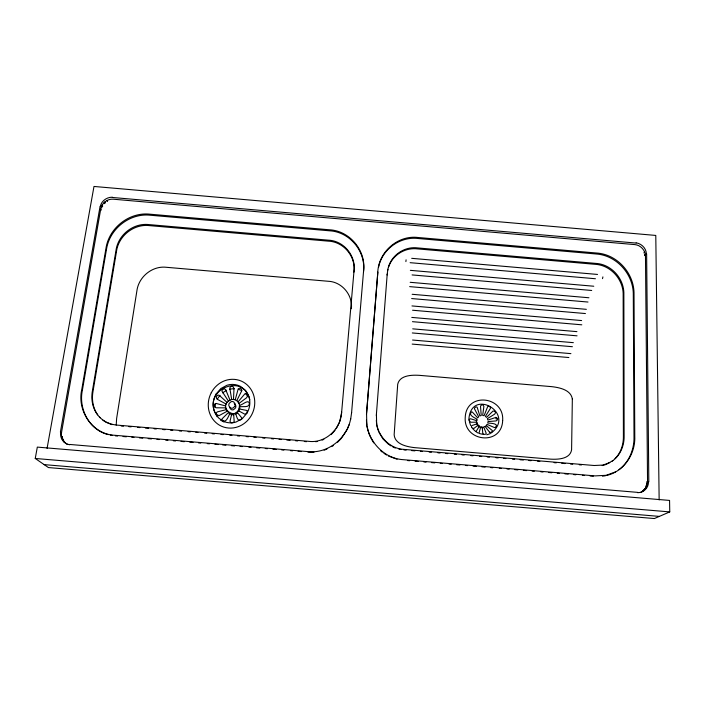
<?xml version="1.0" encoding="UTF-8"?>
<svg xmlns="http://www.w3.org/2000/svg" width="705" height="705" viewBox="0 0 705 705"><rect width="100%" height="100%" fill="white"/><g stroke="black" fill="none" stroke-linecap="round" stroke-linejoin="round"><path stroke-width="1.06" d="M376.435 414.884L376.664 424.736M363.507 271.725C366.071 251.614 349.795 231.742 329.438 230.799L150.315 215.228C129.632 212.91 109.407 228.984 106.464 249.491L82.379 390.235C78.334 408.794 89.288 430.173 108.411 434.624M640.678 492.425C645.119 490.803 647.754 485.965 647.551 481.356L645.48 256.382C645.577 250.566 640.774 245.164 634.976 244.617L113.144 199.189C107.319 198.704 101.59 203.216 100.736 209.015L61.635 431.839C60.7 436.28 62.41 441.356 66.367 443.789M648.812 481.832L646.626 253.835M353.919 272.13C356.14 256.84 343.74 241.639 328.213 241.136L149.557 225.626C133.835 223.652 118.431 235.946 116.457 251.588L93.007 391.407C91.571 399.453 92.866 408.142 97.722 414.848M351.354 308.719C353.011 295.104 341.899 281.736 328.116 281.26L166.6 267.31C152.289 265.512 138.488 276.95 136.849 291.13L116.625 418.506L116.219 425.08M239.832 406.309C239.365 402.987 237.065 399.664 233.478 399.427L234.007 388.429L232.932 386.56A2.009 1.868 7.4 0 0 231.24 386.419L230.306 387.063A2.23 2.071 7.4 0 0 229.883 388.64L231.689 399.524C214.487 406.283 238.766 424.005 239.453 405.208C241.912 405.675 248.592 398.457 249.429 403.542C249.253 408.362 242.264 405.772 239.471 407.067M376.311 415.483L387.212 274.095M366.468 414.381L377.748 272.958C378.118 252.372 397.594 234.835 418.18 237.514L596.686 253.033C617.404 254.355 634.438 273.593 634.015 294.214L634.773 436.571C635.513 454.011 623.828 471.663 606.388 475.505M377.862 272.051L366.565 413.773L366.812 425.018M351.557 413.112L363.595 270.808C366.159 250.654 349.839 230.746 329.446 229.795L149.909 214.188C129.174 211.87 108.905 227.971 105.944 248.521L81.771 389.565C76.819 410.751 92.443 434.5 114.862 435.293L307.882 451.614C327.966 453.879 346.992 438.307 350.693 418.814M406.08 259.819L405.886 261.599M387.071 275.003L387.891 269.31M60.392 432.103L100.092 206.301M350.632 419.404L351.619 412.504M341.643 411.923C341.097 428.631 325.666 443.568 308.649 441.33L117.418 425.141C110.764 424.621 104.234 421.978 99.564 417.122M602.907 276.889L602.511 278.642M476.36 421.564L476.606 420.092M47.076 448.389L93.985 186.455L655.782 235.435L659.149 499.933M35.25 458.47L37.321 447.102L669.565 500.427L669.75 511.9L654.39 518.545L48.425 467.565L35.25 458.47L669.75 511.9M231.813 413.676L229.98 421.361L230.852 422.648A2.036 1.295 -7.4 0 0 232.527 422.718L233.54 422.251A2.256 1.436 -7.4 0 0 234.157 421.141L233.611 413.571M239.85 408.16L238.528 411.641M235.214 399.805L238.211 388.825L240.035 388.085L241.41 389.081A2.256 2.009 51 0 1 241.762 390.755L236.774 400.643M646.952 485.604L646.159 486.036L646.37 485.296M387.75 270.218C389.777 256.32 403.78 246.036 417.642 247.922L595.69 263.388C611.473 264.172 624.445 278.88 623.854 294.567L624.136 435.937C624.348 445.569 620.321 455.536 612.204 461.096M339.748 421.608L341.608 412.531L353.989 271.222C356.201 255.897 343.776 240.661 328.213 240.158L149.143 224.613C133.386 222.63 117.947 234.95 115.955 250.627L92.434 390.746C90.61 400.299 93.051 410.803 100.128 417.721M378.576 267.239C381.978 249.42 399.946 236.281 417.968 238.493L596.06 253.976C616.743 255.298 633.725 274.501 633.301 295.069L634.015 437.118C634.227 449.499 629.072 462.172 618.99 469.689M347.556 428.552L349.204 424.586M339.369 422.524L336.25 428.693M388.711 266.763C392.606 254.99 405.19 247.314 417.439 248.883L595.064 264.305C610.821 265.089 623.749 279.77 623.167 295.421L623.405 436.483C623.511 444.591 620.849 452.892 615.016 458.682M645.604 487.455L646.229 487.366M211.244 392.764C214.496 386.507 220.401 381.608 227.283 379.942A21.538 20.515 -19.4 0 1 241.436 381.141C247.719 383.908 252.39 389.768 254.012 396.404A27.548 26.235 -20.4 0 1 251.923 414.32C248.742 420.7 242.793 425.705 235.849 427.433A21.599 20.604 -20.5 0 1 221.485 426.225C215.14 423.397 210.469 417.404 208.918 410.671A27.521 26.261 -19.5 0 1 211.253 392.764M347.142 429.548L341.273 438.457L337.572 442.255M230.077 413.297C228.473 415.501 226.349 424.058 222.278 420.092A2.282 1.569 16.6 0 1 222.093 418.814L228.508 412.451M644.784 489.526L643.991 489.949L646.053 487.693M216.127 393.972L220.85 388.534L227.063 385.212A17.043 16.241 -19.5 0 1 240.379 386.34L245.64 390.649L248.944 396.765A21.635 20.612 -20.3 0 1 247.006 413.095L242.308 418.62L236.06 422.022A17.087 16.294 -20.4 0 1 222.595 420.885L218.876 418.197L215.959 414.593M335.06 430.262L331.13 434.632M643.876 252.901L644.608 251.958M644.573 255.254L645.304 254.311M644.626 255.589L645.357 254.655M219.986 395.311L217.889 398.21A21.273 20.322 -20 0 0 217.316 399.259M485.674 426.384L486.6 425.256M238.052 401.885L244.899 393.813L246.248 393.804L247.006 394.571A2.353 1.903 81.9 0 1 247.358 396.333L246.627 397.743L238.969 403.436M643.744 490.222L642.687 491.226M222.542 392.852L226.499 390.403M491.27 432.976C516.65 413.368 470.253 386.551 468.816 420.206M235.743 414.055L237.285 413.033M612.909 460.603L606.582 464.198M331.623 446.591L333.421 445.525M646.749 481.806L647.551 481.356M227.23 411.2L218.947 415.703L216.638 414.408A2.379 1.798 41.1 0 1 216.373 412.839L217.307 411.905L226.323 409.64M646.732 482.987L647.525 482.546M646.697 483.383L647.498 482.943M646.652 483.771L647.454 483.33M646.6 484.159L647.401 483.718M646.538 484.538L647.331 484.106M646.459 484.925L647.252 484.485M646.265 485.674L647.067 485.234M646.036 486.397L646.697 486.327M645.754 487.111L646.547 486.679M645.075 488.45L645.665 488.336M644.449 489.376L645.463 488.644M644.229 489.667L645.022 489.244M643.233 490.742L644.537 489.799M642.405 491.447L643.753 490.565M615.5 471.909L606.124 475.32L595.099 475.893L403.269 459.678C383.079 458.523 366.935 439.99 366.45 420.154M609.799 462.586L602.881 465.088L594.183 465.503L404.132 449.411C389.028 448.75 376.743 435.064 376.355 420.198M324.124 450.222L326.997 449.006M322.088 440.114L323.859 439.365M486.794 434.782L490.468 433.531M602.193 465.573L605.745 464.577M602.44 476.166L605.428 475.778M315.637 441.709L317.523 441.471M234.016 414.637L232.227 414.743L228.94 413.518M481.691 427.768L483.137 427.679M231.689 399.524L233.478 399.427M225.847 407.86L216.232 407.79C213.8 407.746 213.571 403.093 216.241 403.48L225.829 406.001M307.935 452.134L314.016 452.213M412.169 344.093L568.873 357.532M121.234 426.005L123.428 426.19M128.909 426.657L131.095 426.842M137.678 427.397L139.872 427.582M145.353 428.05L148.64 428.323M154.122 428.79L156.316 428.975M162.89 429.53L165.085 429.715M170.566 430.182L172.76 430.367M179.334 430.922L181.529 431.107M188.103 431.663L190.297 431.848M195.778 432.315L197.973 432.5M204.547 433.055L206.741 433.24M212.223 433.707L214.417 433.892M220.991 434.447L223.185 434.632M229.768 435.188L231.954 435.373M237.435 435.84L239.63 436.025M246.212 436.58L248.398 436.765M253.879 437.232L256.074 437.417M262.657 437.972L264.842 438.157M271.425 438.713L273.619 438.907M279.101 439.365L281.286 439.55M286.768 440.017L290.063 440.29M295.545 440.757L297.73 440.942M304.313 441.497L306.508 441.683M403.939 449.931L406.133 450.116M411.614 450.583L414.901 450.856M420.383 451.323L422.568 451.508M429.142 452.064L431.337 452.249M437.911 452.813L440.105 452.998M445.586 453.456L447.772 453.641M454.355 454.196L456.54 454.381M462.022 454.848L464.216 455.033M470.79 455.589L472.985 455.774M479.559 456.329L481.744 456.523M487.226 456.981L489.42 457.166M495.994 457.721L498.188 457.906M503.67 458.373L505.855 458.558M512.429 459.114L514.624 459.299M520.105 459.766L523.392 460.039M528.873 460.506L531.059 460.691M537.633 461.246L539.827 461.431M554.077 462.639L556.271 462.824M561.744 463.291L565.031 463.564M570.512 464.031L572.707 464.216M579.281 464.771L581.475 464.956M115.391 435.857L117.576 436.043M123.049 436.501L126.327 436.783M131.8 437.241L133.985 437.426M139.458 437.893L142.745 438.166M148.209 438.633L151.496 438.907M156.959 439.374L159.154 439.559M165.719 440.114L167.905 440.299M173.368 440.757L175.563 440.942M181.026 441.4L184.313 441.683M189.786 442.141L193.064 442.423M198.537 442.881L200.722 443.066M207.288 443.621L209.473 443.806M214.946 444.273L218.224 444.547M222.604 444.917L225.882 445.199M231.355 445.657L234.633 445.939M240.105 446.397L242.291 446.582M248.856 447.137L251.042 447.322M256.514 447.781L259.801 448.063M265.265 448.521L267.459 448.706M272.923 449.173L276.21 449.446M281.674 449.913L283.868 450.098M290.434 450.654L292.619 450.839M298.083 451.297L301.37 451.579M407.455 460.541L409.64 460.726M415.104 461.193L418.391 461.467M423.855 461.934L426.04 462.119M431.513 462.577L434.791 462.85M440.255 463.317L442.44 463.502M449.006 464.057L451.191 464.242M456.655 464.701L459.942 464.983M465.406 465.441L467.591 465.626M473.064 466.093L476.342 466.366M481.806 466.825L485.084 467.107M490.557 467.565L492.742 467.75M499.307 468.305L501.493 468.49M506.957 468.957L509.142 469.142M514.615 469.601L517.893 469.883M523.357 470.341L526.644 470.614M532.108 471.081L534.293 471.266M540.858 471.821L543.044 472.006M548.508 472.465L551.786 472.747M557.258 473.205L559.444 473.39M564.908 473.857L568.195 474.13M573.659 474.588L575.844 474.773M582.409 475.329L584.595 475.514M590.059 475.981L593.337 476.254M69.821 444.458L637.637 492.372M44.168 464.621L659.351 516.395M112.342 197.471L636.121 243.075M411.702 258.33L597.523 274.439M410.134 262.683L595.425 278.739M410.363 270.35L593.777 286.23M412.09 274.924L591.698 290.469M410.169 282.308L588.939 297.766M409.675 286.627L587.996 302.04M412.152 294.293L586.357 309.328M411.658 298.559L585.432 313.549M411.967 305.935L581.625 320.555M412.566 310.235L581.81 324.811M411.782 317.417L576.928 331.632M412.46 321.674L577.06 335.827M412.716 328.847L573.35 342.656M412.31 332.954L572.398 346.71M412.566 340.039L570.909 353.628M398.951 449.156L400.942 449.464M110.385 435.073L112.386 435.39M239.03 408.9L247.085 410.504L247.155 412.795L245.058 414.329L238.149 410.566M479.426 433.557L483.295 434.412M397.074 459.237L388.393 456.012M112.051 424.674L105.997 422.26L102.904 420.206M392.72 446.864L395.32 448.063M67.654 444.485L66.684 443.983M480.255 427.45L477.831 425.767L476.492 423.07M226.279 404.168L217.316 399.268C215.034 398.052 217.131 393.716 219.396 395.443L227.169 402.511M220.586 420.171L223.943 422.022M389.424 444.917L391.046 445.948M383.934 453.333L386.569 455.016M234.236 403.568L235.743 405.507A3.736 3.56 -20.3 0 1 235.435 408.054L233.496 409.711A3.005 2.864 -20.3 0 1 231.064 409.508L229.557 407.56M63.053 440.413L64.569 442.167M63.256 440.722L64.12 441.577M63.679 441.33L64.807 442.449M62.366 439.083L63.027 439.638L62.754 438.933M62.525 439.426L63.186 439.973M62.692 439.761L63.714 440.96M61.969 438.017L62.63 438.572M62.225 438.73L62.886 439.286M61.758 437.285L62.428 437.84L62.199 436.712M61.855 437.655L62.525 438.21M61.599 436.536L62.26 437.091M61.67 436.906L62.34 437.47M388.614 444.406L383.035 439.03L378.955 432.315M380.656 450.742L382.26 452.099M472.121 427.988L473.813 428.508L478.36 424.93L479.479 425.943L476.289 431.143A1.833 1.119 29 0 0 476.712 432.183L477.902 432.949A1.657 1.005 29 0 0 479.074 432.932L480.801 426.631L482.238 426.939L482.758 433.205L483.797 434.254A1.674 1.084 5.9 0 0 485.19 434.315L485.904 433.936A1.807 1.163 5.9 0 0 486.106 433.029L483.683 426.851L485.049 426.384L489.543 432.2M472.888 428.94L475.884 431.68M245.384 393.284L247.622 395.831M236.889 411.958L241.982 418.162A2.344 1.463 -30.5 0 1 241.233 419.493C237.312 422.912 236.58 415.095 235.347 412.989M373.685 442.855L370.495 437.312M228.42 401.119L221.978 391.213A2.318 2.159 -39.1 0 1 222.613 389.574L224.172 388.834L225.618 389.477L229.971 400.105M216.135 393.98A21.617 20.621 -19.6 0 0 214.038 410.301L217.166 416.787M100.736 209.015L101.256 210.064M101.379 206.671L101.899 207.719M102.146 205.084L102.674 206.142M101.969 205.393L102.498 206.45M214.858 412.522L215.377 413.579M104.12 202.564L104.64 203.63M104.93 201.85L105.442 202.917M107.019 200.476L107.53 201.542M377.572 428.605L378.611 431.389M368.512 432.332L370.002 436.36M495.633 417.351L496.294 419.255M469.336 421.634L470.649 425.512M249.817 399.929C244.661 373.236 205.34 387.856 214.505 411.597M226.279 408.953L226.754 410.715M376.893 425.705L377.351 427.635M366.917 426.093L368.142 431.328M215.051 407.279A21.273 20.322 -20 0 1 215.615 403.736M229.751 389.257A16.779 16.003 -19.9 0 1 234.236 388.763M238.651 389.433A16.779 16.003 -19.9 0 1 241.753 390.685M648.521 481.806A12.531 11.447 44.6 0 1 637.664 492.698M636.148 242.802A11.412 10.082 26.6 0 1 646.362 253.818M100.366 206.327A11.5 10.178 -14.4 0 1 112.368 197.188M69.733 444.776A12.628 11.571 -32.8 0 1 60.683 432.13M489.543 432.2A1.621 1.163 -17.9 0 0 490.795 432.385L492.02 431.716A1.868 1.331 -17.9 0 0 492.398 430.632L486.238 425.556L487.164 424.428L494.179 427.442A1.577 1.26 -42.7 0 0 495.412 427.345C499.695 423.317 489.763 423.212 487.772 423.07L488.01 421.59L496.161 420.911L497.492 419.801A1.93 1.692 -71.4 0 0 497.536 418.347L495.853 417.43L487.878 420.083L487.375 418.647L494.69 414.117L495.412 412.98A1.886 1.745 69.8 0 0 495.095 411.561L493.121 410.936L486.529 417.386L485.41 416.382L490.38 408.451A1.824 1.701 23 0 0 490.169 407.111L489.023 406.3A1.639 1.533 22.9 0 0 487.701 406.565L484.097 415.703L482.669 415.395L483.877 406.556L483.137 405.067A1.657 1.507 -23 0 0 481.797 404.952L480.995 405.463A1.78 1.63 -23 0 0 480.546 406.723L481.224 415.474L479.858 415.941L477.223 407.411A1.604 1.348 -58.8 0 0 476.192 406.891L475.011 407.499A1.842 1.551 -58.8 0 0 474.465 408.821L478.677 416.77L477.743 417.889L472.5 412.24A1.569 1.172 -84.6 0 0 471.513 411.958C467.662 415.148 475.249 418.012 477.135 419.237L476.888 420.718L470.473 418.744L469.424 419.387A1.939 1.287 73.1 0 0 469.407 420.779L470.755 422.233L477.021 422.224L477.523 423.661L471.892 425.564L471.407 426.322A1.903 1.172 51.4 0 0 471.821 427.591M572.337 399.101L571.596 449.808C570.089 459.228 557.558 459.616 550.067 459.105L414.813 447.657C407.014 446.811 394.879 444.361 394.148 434.765L397.717 384.199C399.788 375.095 411.923 374.884 419.422 375.342L551.601 386.64C559.356 387.521 571.059 389.794 572.337 399.101M502.665 420.436C501.828 446.336 463.22 441.859 465.238 417.254C466.331 391.672 504.401 396.113 502.665 420.436M234.835 406.406L232.888 408.072A3.023 2.882 -20.1 0 1 230.429 407.869L228.922 405.913A3.754 3.587 -20 0 1 229.231 403.348L231.178 401.683A3.023 2.882 -20 0 1 233.628 401.885L235.144 403.842A3.754 3.587 -20.1 0 1 234.835 406.406"/></g></svg>
